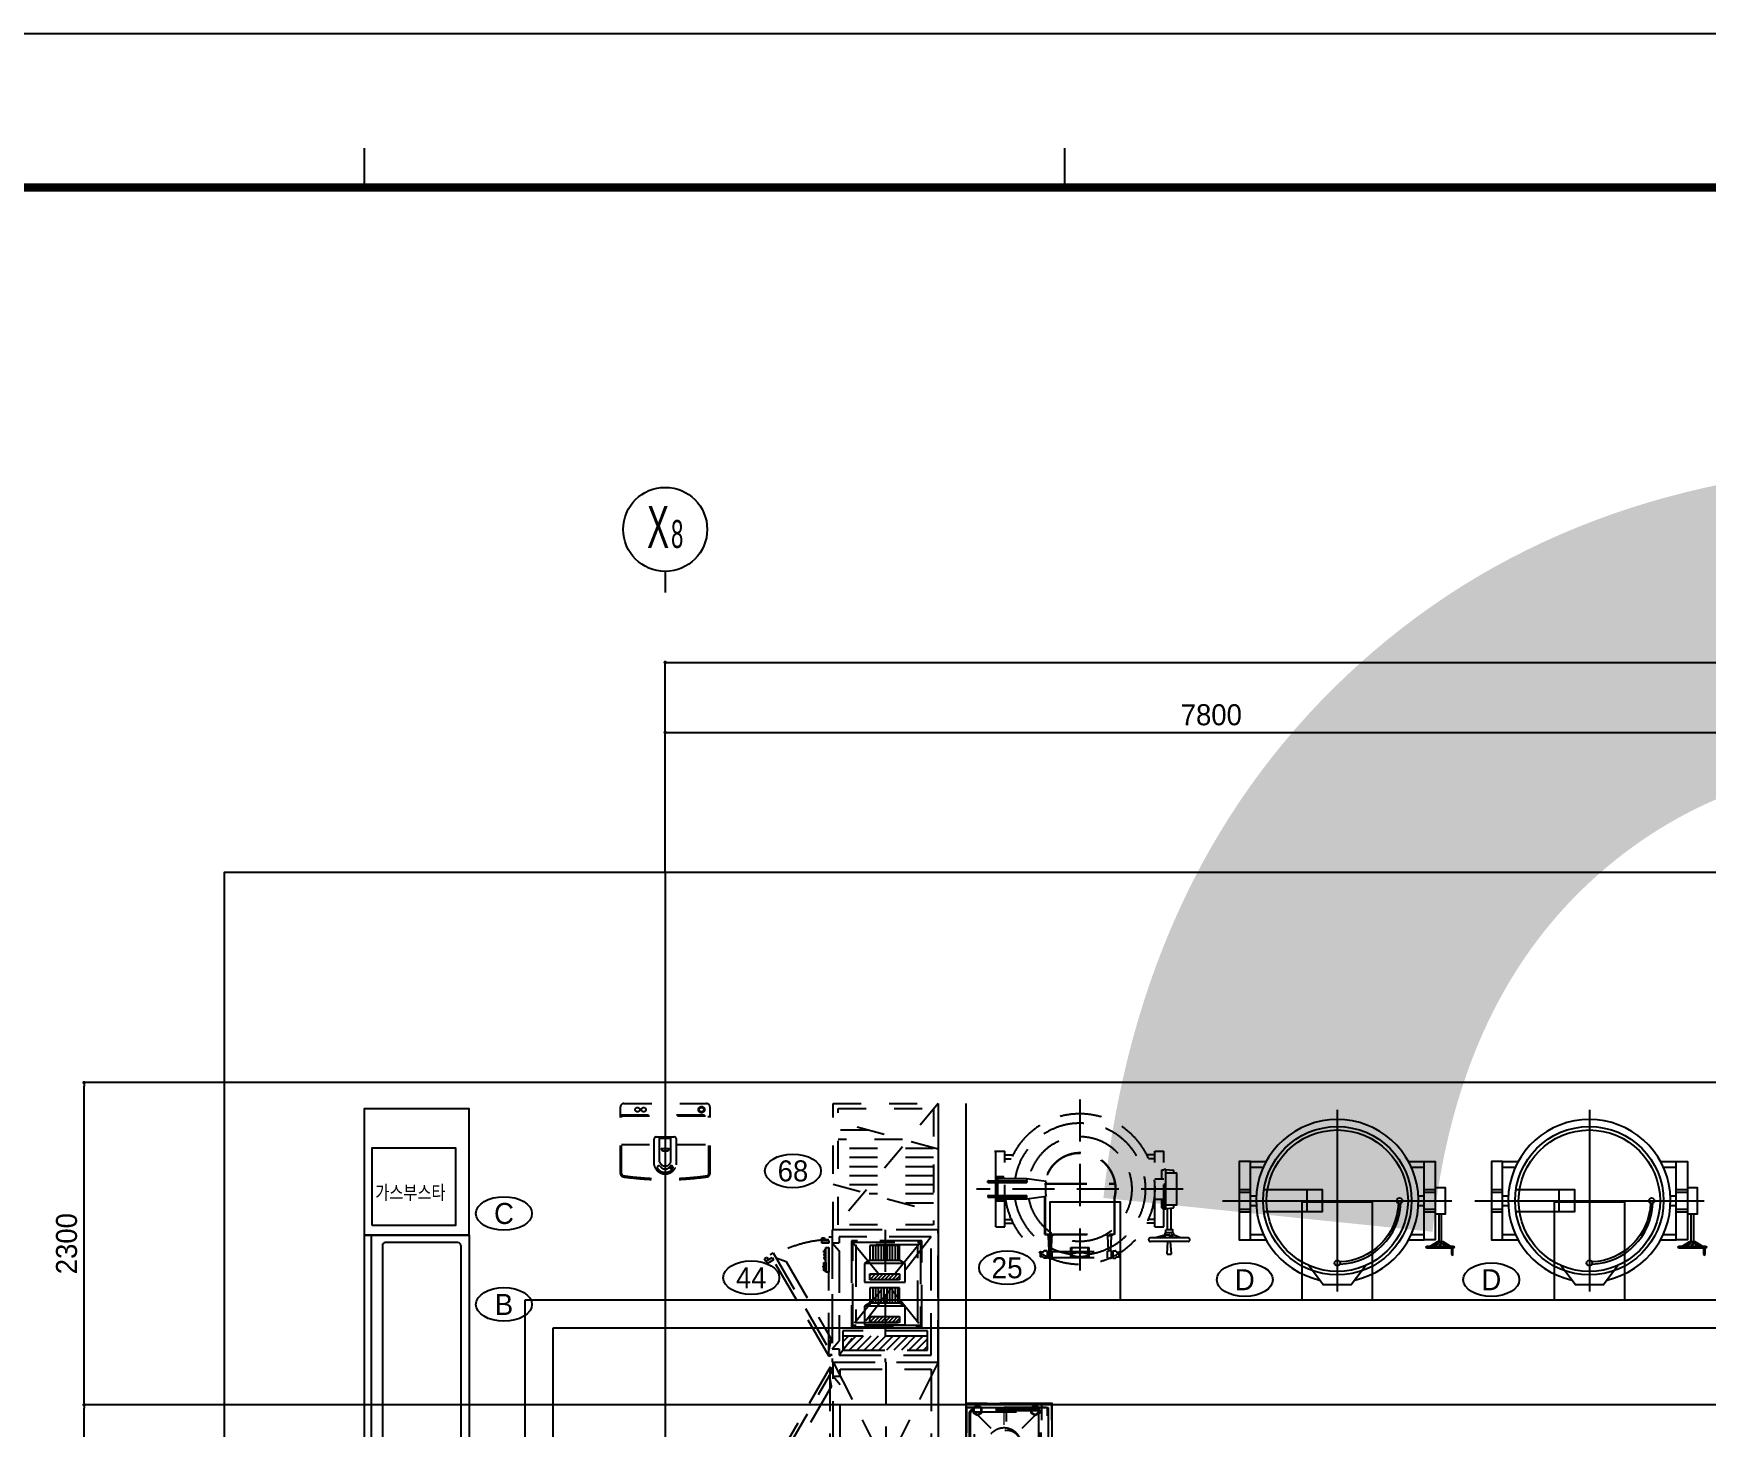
# Model space of a CAD drawing. Header units: millimetres. Extents: x 0 to 253659, y 0 to 59400.
# Drawn here: x 50637 to 62586, y 49447 to 59400 of the extents above; entities that cross this region are included whole.
import ezdxf
from ezdxf.enums import TextEntityAlignment as Align

# ---------------------------------------------------------------- set-up
doc = ezdxf.new("R2010")
doc.units = ezdxf.units.MM
doc.header["$LTSCALE"] = 200
doc.header["$MEASUREMENT"] = 0
for name, pattern in [('DASHDOT', [1, 0.5, -0.25, 0, -0.25]), ('HID', [2.3, 1.5, -0.8]), ('HIDDEN', [2, 1, -1])]:
    doc.linetypes.add(name, pattern=pattern)
doc.layers.get('0').update_dxf_attribs({"linetype": 'CONTINUOUS'})
doc.layers.get('DEFPOINTS').update_dxf_attribs({"linetype": 'CONTINUOUS'})
for name, color, linetype in [('1', 1, 'CONTINUOUS'), ('A-벽', 7, 'CONTINUOUS'), ('BUBBLE', 4, 'CONTINUOUS'), ('DIM', 6, 'CONTINUOUS'), ('EQP', 70, 'CONTINUOUS'), ('HD', 3, 'HIDDEN'), ('KC', 1, 'DASHDOT'), ('KI', 4, 'CONTINUOUS'), ('KO', 7, 'CONTINUOUS'), ('SHEET', 7, 'CONTINUOUS'), ('SYM', 6, 'CONTINUOUS'), ('TR', 6, 'CONTINUOUS'), ('xref-3F$0$3', 3, 'CONTINUOUS'), ('주방기구(기존)', 8, 'HID'), ('주방기구(변경)', 9, 'CONTINUOUS'), ('주방기구-기호', 9, 'CONTINUOUS')]:
    doc.layers.add(name, color=color, linetype=linetype)
doc.layers.add('6', color=7, linetype='CONTINUOUS', true_color=0xff99ff)
doc.layers.add('x', color=161, linetype='CONTINUOUS', plot=False)
doc.styles.add('MRS', font='NGULIM.TTF', dxfattribs={"height": 150})
doc.styles.get("Standard").update_dxf_attribs({"font": ''})
doc.styles.add('돋움', font='gulim.ttc', dxfattribs={"width": 0.8})
doc.styles.add('돋움체', font='gulim.ttc')
doc.styles.get('Standard').set_extended_font_data('Gulim')
doc.dimstyles.new('50-1', dxfattribs={"dimscale": 50, "dimtxt": 3, "dimasz": 0.5, "dimexe": 0, "dimexo": 0, "dimgap": 1, "dimtad": 1, "dimdec": 0, "dimzin": 0, "dimdsep": 46, "dimtxsty": '돋움체', "dimblk1": 'DOT', "dimblk2": 'DOT', "dimsah": 1, "dimcen": 0.5, "dimdle": 1.5, "dimclrd": 4, "dimclre": 4, "dimclrt": 7, "dimadec": 0, "dimazin": 0, "dimtfac": 1, "dimtdec": 0, "dimtix": 1, "dimtmove": 2, "dimatfit": 3, "dimfxl": 1, "dimtolj": 1, "dimtzin": 0, "dimarcsym": 0})

# ---------------------------------------------------------------- blocks, each defined once
blk = doc.blocks.new('Form')
for p, q in [((11000, 28880), (11000, 28630)), ((16000, 28880), (16000, 28630))]:
    blk.add_line(p, q)
blk.add_lwpolyline([(0, 0), (0, 29700), (42000, 29700), (42000, 0)], close=True)
at = {"layer": 'SHEET', "color": 3, "const_width": 60}
blk.add_lwpolyline([(1100, 1100), (1100, 28600), (40900, 28600), (40900, 1100)], close=True, dxfattribs=at)
blk = doc.blocks.new('_DOT')
at = {"color": 0, "linetype": 'ByBlock'}
blk.add_line((-0.5, 0), (-1, 0), dxfattribs=at)
at = {"color": 0, "linetype": 'ByBlock', "const_width": 0.5}
blk.add_lwpolyline([(-0.25, 0, 1), (0.25, 0, 1)], format="xyb", close=True, dxfattribs=at)
blk = doc.blocks.new('*D6316')
at = {"layer": 'DEFPOINTS', "color": 0}
for p in [(62949, 54410), (55149, 53410), (62949, 53410)]:
    blk.add_point(p, dxfattribs=at)
at = {"layer": 'DIM', "color": 4, "lineweight": -2}
for p, q in [((55149, 53410), (55149, 54410)), ((55174, 54410), (62924, 54410)), ((62949, 53410), (62949, 54410))]:
    blk.add_line(p, q, dxfattribs=at)
at = {"layer": 'DIM', "color": 4, "linetype": 'ByBlock', "lineweight": -2, "xscale": 25, "yscale": 25, "zscale": 25, "rotation": 180}
blk.add_blockref('_DOT', (55149, 54410), dxfattribs=at)
at = {"layer": 'DIM', "color": 4, "linetype": 'ByBlock', "lineweight": -2, "xscale": 25, "yscale": 25, "zscale": 25}
blk.add_blockref('_DOT', (62949, 54410), dxfattribs=at)
at = {"layer": 'DIM', "color": 7, "insert": (59049, 54535), "char_height": 150, "attachment_point": 5, "style": '돋움체'}
blk.add_mtext('\\A1;7800', dxfattribs=at)
blk = doc.blocks.new('*D6317')
at = {"layer": 'DEFPOINTS', "color": 0}
for p in [(70749, 54910), (55149, 53410), (70749, 53410)]:
    blk.add_point(p, dxfattribs=at)
at = {"layer": 'DIM', "color": 4, "lineweight": -2}
for p, q in [((55149, 53410), (55149, 54910)), ((55174, 54910), (70724, 54910)), ((70749, 53410), (70749, 54910))]:
    blk.add_line(p, q, dxfattribs=at)
at = {"layer": 'DIM', "color": 4, "linetype": 'ByBlock', "lineweight": -2, "xscale": 25, "yscale": 25, "zscale": 25, "rotation": 180}
blk.add_blockref('_DOT', (55149, 54910), dxfattribs=at)
at = {"layer": 'DIM', "color": 4, "linetype": 'ByBlock', "lineweight": -2, "xscale": 25, "yscale": 25, "zscale": 25}
blk.add_blockref('_DOT', (70749, 54910), dxfattribs=at)
at = {"layer": 'DIM', "color": 7, "insert": (62949, 55035), "char_height": 150, "attachment_point": 5, "style": '돋움체'}
blk.add_mtext('\\A1;15600', dxfattribs=at)
blk = doc.blocks.new('*D6318')
at = {"layer": 'DEFPOINTS', "color": 0}
for p in [(50999, 49610), (51999, 49610), (51999, 41610)]:
    blk.add_point(p, dxfattribs=at)
at = {"layer": 'DIM', "color": 4, "lineweight": -2}
for p, q in [((51999, 49610), (50999, 49610)), ((50999, 41635), (50999, 49585)), ((51999, 41610), (50999, 41610))]:
    blk.add_line(p, q, dxfattribs=at)
at = {"layer": 'DIM', "color": 4, "linetype": 'ByBlock', "lineweight": -2, "xscale": 25, "yscale": 25, "zscale": 25}
for p, rotation in [((50999, 49610), 90), ((50999, 41610), 270)]:
    blk.add_blockref('_DOT', p, dxfattribs=dict(at, rotation=rotation))
at = {"layer": 'DIM', "color": 7, "insert": (50874, 45610), "char_height": 150, "attachment_point": 5, "rotation": 90, "style": '돋움체'}
blk.add_mtext('\\A1;8000', dxfattribs=at)
blk = doc.blocks.new('*D6319')
at = {"layer": 'DEFPOINTS', "color": 0}
for p in [(50999, 51910), (51999, 51910), (51999, 49610)]:
    blk.add_point(p, dxfattribs=at)
at = {"layer": 'DIM', "color": 4, "lineweight": -2}
for p, q in [((51999, 51910), (50999, 51910)), ((50999, 49635), (50999, 51885)), ((51999, 49610), (50999, 49610))]:
    blk.add_line(p, q, dxfattribs=at)
at = {"layer": 'DIM', "color": 4, "linetype": 'ByBlock', "lineweight": -2, "xscale": 25, "yscale": 25, "zscale": 25}
for p, rotation in [((50999, 51910), 90), ((50999, 49610), 270)]:
    blk.add_blockref('_DOT', p, dxfattribs=dict(at, rotation=rotation))
at = {"layer": 'DIM', "color": 7, "insert": (50874, 50760), "char_height": 150, "attachment_point": 5, "rotation": 90, "style": '돋움체'}
blk.add_mtext('\\A1;2300', dxfattribs=at)
blk = doc.blocks.new('A$C6B8676D1')
at = {"layer": '주방기구(변경)'}
for p, q in [((0, 649), (0, -649)), ((-620, 280), (-508, 280)), ((-620, 240), (-528, 240)), ((508, 280), (620, 280)), ((528, 240), (620, 240)), ((-819, 0), (819, 0)), ((-819, 0), (819, 0)), ((-700, 80), (-620, 80)), ((-700, 60), (-620, 60)), ((-620, 35), (-579, 35)), ((-217, 80), (-217, -80)), ((579, 35), (620, 35)), ((620, 80), (700, 80)), ((620, 60), (700, 60)), ((-700, -60), (-620, -60)), ((-700, -80), (-620, -80)), ((-620, -35), (-579, -35)), ((579, -35), (620, -35)), ((620, -60), (700, -60)), ((620, -80), (700, -80)), ((-620, -240), (-528, -240)), ((-620, -280), (-508, -280)), ((508, -280), (620, -280)), ((528, -240), (620, -240))]:
    blk.add_line(p, q, dxfattribs=at)
for points in [[(-620, 280), (-700, 280), (-700, -280), (-620, -280)], [(620, 280), (700, 280), (700, -280), (620, -280)], [(745, -95), (725, -95), (725, -294), (745, -294)]]:
    blk.add_lwpolyline(points, close=True, dxfattribs=at)
for points in [[(-527, 80), (-107, 80), (-107, -80), (-527, -80)], [(700, 95), (770, 95), (770, -95), (700, -95)], [(805, -324), (755, -294), (715, -294), (665, -324)], [(685, -324), (725, -304), (728, -304), (731, -324), (739, -324), (742, -304), (745, -304), (785, -324)], [(206, -461), (100, -601), (-100, -601), (-206, -461)]]:
    blk.add_lwpolyline(points, dxfattribs=at)
for points in [[(18, -437, -0.20876), (19, -453, 0.390436), (453, -18, -0.20876), (437, -18, -0.390009)], [(642, -339, -1), (642, -324), (828, -324, -1), (828, -339)]]:
    blk.add_lwpolyline(points, format="xyb", close=True, dxfattribs=at)
blk.add_lwpolyline([(816, -339), (816, -383, 1), (826, -383), (826, -339)], format="xyb", dxfattribs=at)
for centre, radius in [((0, 0), 530), ((0, 0), 505), ((445, 0), 20), ((0, -445), 20)]:
    blk.add_circle(centre, radius, dxfattribs=at)
blk.add_arc((0, 0), 580, 282.5768, 257.4232, dxfattribs=at)
blk = doc.blocks.new('번호25', base_point=(107685, 82840))
at = {"color": 4}
blk.add_ellipse((107685, 82840), major_axis=(200, 0), ratio=0.6, dxfattribs=at)
at = {"style": 'MRS'}
blk.add_text('25', height=150, dxfattribs=at).set_placement((107685, 82840), align=Align.MIDDLE_CENTER)
blk = doc.blocks.new('번호44', base_point=(182343, 166493))
at = {"color": 4}
blk.add_ellipse((182343, 166493), major_axis=(200, 0), ratio=0.6, dxfattribs=at)
blk.add_text('44', height=150).set_placement((182343, 166493), align=Align.MIDDLE_CENTER)
blk = doc.blocks.new('A$C789A1B0B')
at = {"layer": 'HD', "color": 8, "linetype": 'HIDDEN'}
blk.add_lwpolyline([(715, 865), (715, 35), (35, 35), (35, 865)], close=True, dxfattribs=at)
at = {"layer": 'KC', "color": 8, "linetype": 'HIDDEN'}
blk.add_line((750, 900), (0, 0), dxfattribs=at)
at = {"layer": 'KI', "color": 8, "linetype": 'HIDDEN'}
for p, q in [((252, 710), (35, 710)), ((494, 645), (35, 645)), ((715, 580), (35, 580)), ((715, 515), (35, 515)), ((715, 450), (35, 450)), ((715, 385), (35, 385)), ((715, 320), (35, 320)), ((715, 255), (256, 255)), ((715, 190), (498, 190))]:
    blk.add_line(p, q, dxfattribs=at)
at = {"layer": 'KO', "color": 8, "linetype": 'HIDDEN'}
for p, q in [((750, 576), (0, 778)), ((0, 324), (750, 122))]:
    blk.add_line(p, q, dxfattribs=at)
blk.add_lwpolyline([(0, 0), (0, 900), (750, 900), (750, 0)], close=True, dxfattribs=at)
blk = doc.blocks.new('A$C02F63340')
at = {"layer": '주방기구(기존)'}
for p, q in [((483, 851), (533, 794)), ((483, 851), (533, 851)), ((1190, 895), (533, 50)), ((621, 866), (1124, 252)), ((1124, 866), (621, 252)), ((862, 945), (862, 0)), ((83, 744), (155, 719)), ((417, 790), (437, 790)), ((752, 727), (713, 703)), ((772, 833), (772, 727)), ((792, 833), (792, 727)), ((812, 833), (812, 727)), ((832, 833), (832, 727)), ((852, 833), (852, 727)), ((872, 833), (872, 727)), ((892, 833), (892, 727)), ((912, 833), (912, 727)), ((932, 833), (932, 727)), ((952, 833), (952, 727)), ((1004, 703), (964, 727)), ((793, 629), (752, 588)), ((766, 629), (752, 615)), ((820, 629), (777, 586)), ((846, 629), (804, 586)), ((873, 629), (830, 586)), ((899, 629), (857, 586)), ((926, 629), (883, 586)), ((952, 629), (910, 586)), ((964, 614), (936, 586)), ((772, 530), (772, 424)), ((792, 530), (792, 424)), ((812, 530), (812, 424)), ((832, 530), (832, 424)), ((852, 530), (852, 424)), ((872, 530), (872, 424)), ((892, 530), (892, 424)), ((912, 530), (912, 424)), ((932, 530), (932, 424)), ((952, 530), (952, 424)), ((752, 424), (713, 400)), ((1004, 400), (964, 424)), ((793, 326), (752, 285)), ((766, 326), (752, 312)), ((820, 326), (777, 283)), ((846, 326), (804, 283)), ((873, 326), (830, 283)), ((899, 326), (857, 283)), ((926, 326), (883, 283)), ((952, 326), (910, 283)), ((964, 311), (936, 283)), ((462, 88), (476, 163)), ((483, 94), (533, 151)), ((599, 185), (559, 145)), ((652, 185), (559, 92)), ((1164, 185), (559, 185)), ((705, 185), (605, 85)), ((758, 185), (658, 85)), ((811, 185), (711, 85)), ((864, 185), (764, 85)), ((917, 185), (817, 85)), ((970, 185), (870, 85)), ((1023, 185), (924, 85)), ((1076, 185), (977, 85)), ((1129, 185), (1030, 85)), ((1164, 167), (1083, 85)), ((483, 94), (533, 94)), ((1164, 114), (1136, 85))]:
    blk.add_line(p, q, dxfattribs=at)
for points in [[(428, 888), (428, 868), (408, 868), (408, 888)], [(458, 868), (458, 848), (408, 848), (408, 868)], [(483, 894), (483, 51), (458, 51), (458, 894)], [(483, 945), (483, 0), (1240, 0), (1240, 945)], [(621, 866), (621, 252), (1124, 252), (1124, 866)], [(631, 262), (631, 856), (1114, 856), (1114, 262)], [(17, 748), (27, 731), (10, 721), (0, 738)], [(53, 746), (63, 729), (20, 704), (10, 721)], [(62, 781), (483, 51), (462, 39), (40, 768)], [(458, 817), (458, 643), (437, 643), (437, 817)], [(651, 836), (651, 282), (1094, 282), (1094, 836)], [(752, 833), (752, 727), (964, 727), (964, 833)], [(423, 685), (423, 677), (419, 677), (419, 685)], [(437, 711), (437, 651), (423, 651), (423, 711)], [(713, 703), (713, 570), (1004, 570), (1004, 703)], [(964, 629), (964, 586), (752, 586), (752, 629)], [(752, 530), (752, 424), (964, 424), (964, 530)], [(713, 400), (713, 267), (1004, 267), (1004, 400)], [(964, 326), (964, 283), (752, 283), (752, 326)], [(559, 223), (559, 85), (1164, 85), (1164, 223)]]:
    blk.add_lwpolyline(points, close=True, dxfattribs=at)
for points in [[(533, 94), (533, 50), (1190, 50), (1190, 895), (533, 895), (533, 851)], [(155, 719), (476, 163)], [(533, 794), (533, 151)]]:
    blk.add_lwpolyline(points, dxfattribs=at)
for centre, radius, start, end in [((483, 51), 823, 91.7412, 121.7412), ((437, 790), 13.1, 90, 270), ((437, 767), 13.1, 90, 270), ((437, 743), 13.1, 90, 270)]:
    blk.add_arc(centre, radius, start, end, dxfattribs=at)
blk = doc.blocks.new('A$C05E07A7A')
at = {"layer": '주방기구(기존)'}
for p, q in [((368, 1463), (33, 882)), ((55, 870), (390, 1450)), ((365, 1450), (365, 780)), ((390, 1450), (365, 1450)), ((390, 1450), (368, 1463)), ((1140, 1500), (390, 0)), ((390, 1500), (1140, 0)), ((765, 1500), (765, 0)), ((377, 1328), (154, 941)), ((377, 1328), (363, 1404, -150)), ((440, 1338), (390, 1397, -150)), ((440, 1397), (390, 1397, -150)), ((10, 942, 480), (0, 925, 480)), ((0, 925, 480), (43, 900, 480)), ((53, 917, 480), (10, 942, 480)), ((27, 932, 500), (17, 915, 500)), ((33, 882), (55, 870)), ((154, 941), (82, 916, -150)), ((440, 892), (390, 833, -150)), ((315, 820, 480), (315, 800, 480)), ((365, 820, 480), (315, 820, 480)), ((315, 800, 480), (365, 800, 480)), ((335, 820, 500), (335, 800, 500)), ((365, 780), (390, 780)), ((365, 720), (390, 720)), ((365, 50), (365, 720)), ((440, 833, -150), (390, 833, -150)), ((1140, 750), (390, 750)), ((0, 575, 480), (43, 600, 480)), ((33, 618), (55, 630)), ((368, 38), (33, 618)), ((55, 630), (390, 50)), ((315, 700, 480), (365, 700, 480)), ((315, 680, 480), (315, 700, 480)), ((365, 680, 480), (315, 680, 480)), ((335, 680, 500), (335, 700, 500)), ((440, 667, -150), (390, 667, -150)), ((440, 608), (390, 667, -150)), ((10, 558, 480), (0, 575, 480)), ((53, 583, 480), (10, 558, 480)), ((27, 568, 500), (17, 585, 500)), ((154, 559), (82, 584, -150)), ((377, 172), (154, 559)), ((377, 172), (363, 96, -150)), ((440, 162), (390, 103, -150)), ((390, 50), (365, 50)), ((390, 50), (368, 38)), ((440, 103), (390, 103, -150)), ((1140, 0), (670, 0))]:
    blk.add_line(p, q, dxfattribs=at)
blk.add_lwpolyline([(1140, 1500), (1140, 0), (390, 0), (390, 1500)], close=True, dxfattribs=at)
for points in [[(440, 1397), (440, 1450), (1090, 1450), (1090, 50), (440, 50), (440, 103)], [(440, 892), (440, 1338)], [(440, 667), (440, 833)], [(440, 162), (440, 608)]]:
    blk.add_lwpolyline(points, dxfattribs=at)
for radius in [110, 100]:
    blk.add_circle((765, 750), radius, dxfattribs=at)
for centre, radius, start, end in [((390, 1450), 670, 235.0535, 270), ((390, 50), 670, 90, 124.9465), ((715, 750, 120), 50, 0, 180), ((815, 750, 120), 50, 180, 0)]:
    blk.add_arc(centre, radius, start, end, dxfattribs=at)
blk = doc.blocks.new('A$C180203D2')
at = {"layer": 'EQP', "color": 8, "linetype": 'HIDDEN'}
for p, q in [((0, 45), (0, 520)), ((24, 544), (616, 544)), ((640, 45), (640, 520))]:
    blk.add_line(p, q, dxfattribs=at)
for centre, radius, start, end in [((24, 520), 24, 90, 180), ((616, 520), 24, 0, 90), ((24, 45), 24, 180, 262.8192), ((320, 2112), 2112, 261.8616, 278.1384), ((616, 45), 24, 277.1808, 0)]:
    blk.add_arc(centre, radius, start, end, dxfattribs=at)
at = {"layer": 'SYM', "color": 8, "linetype": 'HIDDEN'}
for p, q in [((0, 464), (640, 464)), ((8, 45), (8, 456)), ((8, 456), (632, 456)), ((632, 45), (632, 456)), ((8, 252), (632, 252)), ((240, 106), (240, 290)), ((256, 306), (384, 306)), ((280, 127), (280, 297)), ((280, 297), (360, 297)), ((360, 127), (360, 297)), ((400, 106), (400, 290)), ((292, 224), (348, 224)), ((292, 220), (292, 224)), ((304, 208), (336, 208)), ((348, 220), (348, 224))]:
    blk.add_line(p, q, dxfattribs=at)
for centre, radius in [((122, 501), 15.9), ((166, 501), 15.9), ((579, 501), 22.2), ((579, 501), 15.9), ((363, 86), 8.25)]:
    blk.add_circle(centre, radius, dxfattribs=at)
for centre, radius, start, end in [((256, 290), 16, 90, 180), ((384, 290), 16, 0, 90), ((320, 140), 41.9, 197.2946, 342.7054), ((304, 220), 12, 180, 270), ((336, 220), 12, 270, 0), ((24, 45), 16, 180, 262.8192), ((320, 2112), 2104, 261.8584, 278.1416), ((320, 124), 81.9, 192.3467, 347.6533), ((275, 88), 12, 33.663, 216.0527), ((320, 119), 65.9, 215.0755, 324.9245), ((320, 119), 41.9, 215.2001, 324.7999), ((364, 88), 12, 323.9473, 146.337), ((616, 45), 16, 277.1808, 0)]:
    blk.add_arc(centre, radius, start, end, dxfattribs=at)
blk = doc.blocks.new('A$C4B553FFF')
at = {"layer": '주방기구(기존)'}
for p, q in [((610, 1160, 452), (25, 1160, 452)), ((60, 1100), (175, 984)), ((287, 1030), (287, 1100)), ((400, 984), (515, 1100)), ((610, 1160, 412), (610, 580, 412)), ((127, 870), (60, 870)), ((515, 870), (447, 870)), ((60, 640), (175, 756)), ((400, 756), (515, 640)), ((287, 640), (287, 710)), ((610, 580, 452), (25, 580, 452)), ((610, 580, 452), (25, 580, 452)), ((60, 520), (175, 404)), ((287, 450), (287, 520)), ((400, 404), (515, 520)), ((610, 580, 412), (610, 0, 412)), ((127, 290), (60, 290)), ((515, 290), (447, 290)), ((60, 60), (175, 176)), ((287, 60), (287, 130)), ((400, 176), (515, 60)), ((610, 0, 452), (25, 0, 452))]:
    blk.add_line(p, q, dxfattribs=at)
at = {"layer": '주방기구(기존)', "extrusion": (1.22463e-16, 1, 3.37424e-32)}
for elevation in [1160, 580, 580, 0]:
    blk.add_lwpolyline([(0, 452), (0, 412), (-610, 412), (-610, 452), (-5, 452)], dxfattribs=dict(at, elevation=elevation))
at = {"layer": '주방기구(기존)'}
for points, elevation in [([(540, 1160), (0, 1160), (0, 580), (540, 580)], 150), ([(585, 610), (5, 610), (5, 1130), (585, 1130)], 422), ([(50, 1093), (81, 1075), (111, 1093), (111, 1128), (81, 1145), (50, 1128)], 30), ([(462, 1093), (492, 1075), (522, 1093), (522, 1128), (492, 1145), (462, 1128)], 30), ([(50, 613), (81, 595), (111, 613), (111, 648), (81, 665), (50, 648)], 30), ([(462, 612), (492, 595), (522, 612), (522, 647), (492, 665), (462, 647)], 30), ([(540, 580), (0, 580), (0, 0), (540, 0)], 150), ([(585, 30), (5, 30), (5, 550), (585, 550)], 422), ([(50, 513), (81, 495), (111, 513), (111, 548), (81, 565), (50, 548)], 30), ([(462, 513), (492, 495), (522, 513), (522, 548), (492, 565), (462, 548)], 30), ([(50, 33), (81, 15), (111, 33), (111, 68), (81, 85), (50, 68)], 30), ([(462, 32), (492, 15), (522, 32), (522, 67), (492, 85), (462, 67)], 30)]:
    blk.add_lwpolyline(points, close=True, dxfattribs=dict(at, elevation=elevation))
at = {"layer": '주방기구(기존)', "extrusion": (3.06154e-16, 1, 0)}
for elevation in [1160, 580]:
    blk.add_lwpolyline([(0, 452), (-5, 452), (-5, 452), (0, 452)], close=True, dxfattribs=dict(at, elevation=elevation))
at = {"layer": '주방기구(기존)'}
for points in [[(610, 580), (610, 1160), (0, 1160), (0, 580)], [(55, 1095), (81, 1080), (107, 1095), (107, 1125), (81, 1140), (55, 1125)], [(515, 1100), (515, 640), (60, 640), (60, 1100)], [(466, 1095), (492, 1080), (518, 1095), (518, 1125), (492, 1140), (466, 1125)], [(55, 615), (81, 600), (107, 615), (107, 645), (81, 660), (55, 645)], [(466, 615), (492, 600), (518, 615), (518, 645), (492, 660), (466, 645)], [(610, 0), (610, 580), (0, 580), (0, 0)], [(55, 515), (81, 500), (107, 515), (107, 545), (81, 560), (55, 545)], [(515, 520), (515, 60), (60, 60), (60, 520)], [(466, 515), (492, 500), (518, 515), (518, 545), (492, 560), (466, 545)], [(55, 35), (81, 20), (107, 35), (107, 65), (81, 80), (55, 65)], [(466, 35), (492, 20), (518, 35), (518, 65), (492, 80), (466, 65)]]:
    blk.add_lwpolyline(points, close=True, dxfattribs=at)
at = {"layer": '주방기구(기존)', "elevation": 422}
for points in [[(535, 652), (535, 1088, 0.414214), (508, 1115), (47, 1115, 0.414214), (20, 1088), (20, 652, 0.414214), (47, 625), (508, 625, 0.414214)], [(526, 652), (526, 1088, 0.414214), (508, 1106), (47, 1106, 0.414214), (29, 1088), (29, 652, 0.414214), (47, 634), (508, 634, 0.414214)], [(535, 72), (535, 508, 0.414214), (508, 535), (47, 535, 0.414214), (20, 508), (20, 72, 0.414214), (47, 45), (508, 45, 0.414214)], [(526, 72), (526, 508, 0.414214), (508, 526), (47, 526, 0.414214), (29, 508), (29, 72, 0.414214), (47, 54), (508, 54, 0.414214)]]:
    blk.add_lwpolyline(points, format="xyb", close=True, dxfattribs=at)
at = {"layer": '주방기구(기존)', "extrusion": (1, -3.06154e-16, 0.000816842), "elevation": 548}
for points in [[(843, 312), (863, 312), (863, 272), (843, 272)], [(263, 312), (283, 312), (283, 272), (263, 272)]]:
    blk.add_lwpolyline(points, close=True, dxfattribs=at)
at = {"layer": '주방기구(기존)'}
for centre, radius in [((270, 867, 435), 120), ((287, 870), 100), ((270, 287, 435), 120), ((287, 290), 100)]:
    blk.add_circle(centre, radius, dxfattribs=at)
at = {"layer": '주방기구(기존)', "extrusion": (1, -3.06154e-16, 0.000816842)}
for centre in [(853, 292, 543), (273, 292, 543)]:
    blk.add_circle(centre, 35, dxfattribs=at)
at = {"layer": '주방기구(기존)'}
for p in [(0, 1160), (610, 1160), (0, 580), (0, 580), (610, 580), (610, 580), (0, 0), (610, 0)]:
    blk.add_point(p, dxfattribs=at)
for points in [[(275, 1115, 436), (265, 1115, 436), (275, 1005, 436), (265, 1005, 436)], [(26, 872, 436), (26, 862, 436), (124, 872, 436), (124, 862, 436)], [(530, 872, 436), (530, 862, 436), (426, 872, 436), (426, 862, 436)], [(275, 625, 436), (265, 625, 436), (275, 730, 436), (265, 730, 436)], [(275, 535, 436), (265, 535, 436), (275, 425, 436), (265, 425, 436)], [(26, 292, 436), (26, 282, 436), (124, 292, 436), (124, 282, 436)], [(530, 292, 436), (530, 282, 436), (426, 292, 436), (426, 282, 436)], [(275, 45, 436), (265, 45, 436), (275, 150, 436), (265, 150, 436)]]:
    blk.add_solid(points, dxfattribs=at)
for points in [[(0, 1160, 412), (0, 1160, 452), (0, 1160, 452)], [(0, 580, 452), (0, 580, 412), (0, 1160, 412), (0, 1160, 452)], [(585, 610, 422), (5, 610, 422), (5, 1130, 422), (585, 1130, 422)], [(572, 843, 312), (572, 863, 312), (572, 863, 272), (572, 843, 272)], [(0, 580, 412), (0, 580, 452), (0, 580, 452)], [(0, 0, 452), (0, 0, 412), (0, 580, 412), (0, 580, 452)], [(585, 30, 422), (5, 30, 422), (5, 550, 422), (585, 550, 422)], [(572, 263, 312), (572, 283, 312), (572, 283, 272), (572, 263, 272)]]:
    blk.add_3dface(points, dxfattribs=at)
for points, invisible_edges in [([(0, 1160, 452), (600, 1160, 452), (570, 1130, 442), (5, 1130, 442)], 10), ([(610, 580, 452), (580, 610, 442), (580, 1130, 442), (610, 1160, 452)], 5), ([(600, 580, 452), (0, 580, 452), (5, 610, 442), (570, 610, 442)], 10), ([(0, 580, 452), (600, 580, 452), (570, 550, 442), (5, 550, 442)], 10), ([(610, 0, 452), (580, 30, 442), (580, 550, 442), (610, 580, 452)], 5), ([(600, 0, 452), (0, 0, 452), (5, 30, 442), (570, 30, 442)], 10)]:
    blk.add_3dface(points, dxfattribs=dict(at, invisible_edges=invisible_edges))
blk = doc.blocks.new('wt97')
at = {"layer": 'KO'}
blk.add_lwpolyline([(0, -750), (900, -750), (900, 0), (0, 0)], close=True, dxfattribs=at)
blk = doc.blocks.new('cdt157')
at = {"layer": 'KI'}
for p, q in [((-1450, -80), (-1450, -600)), ((-1430, -60), (0, -60)), ((-1430, -620), (-20, -620))]:
    blk.add_line(p, q, dxfattribs=at)
for centre, start, end in [((-1430, -80), 90, 180), ((-1430, -600), 180, 270)]:
    blk.add_arc(centre, 20, start, end, dxfattribs=at)
at = {"layer": 'KO'}
for p, q in [((-1500, 0), (0, 0)), ((-1500, 0), (-1500, -750)), ((0, 0), (0, -650)), ((-100, -700), (0, -600)), ((-100, -750), (0, -650)), ((-1500, -700), (-100, -700)), ((-1500, -750), (-100, -750))]:
    blk.add_line(p, q, dxfattribs=at)

msp = doc.modelspace()

# ---------------------------------------------------------------- linework, layer by layer
at = {"layer": '1'}
for p, q in [((55148.859, 53409.695), (55148.859, 39609.695)), ((73898.859, 51909.695), (51998.859, 51909.695)), ((73898.859, 49609.695), (51998.859, 49609.695))]:
    msp.add_line(p, q, dxfattribs=at)
at = {"layer": '6', "color": 7}
msp.add_lwpolyline([(53053.95, 50891.694), (53653.95, 50891.694), (53653.95, 51441.694), (53053.95, 51441.694)], close=True, dxfattribs=at)
at = {"layer": 'BUBBLE'}
msp.add_line((55148.859, 55559.695), (55148.859, 55409.695), dxfattribs=at)
msp.add_circle((55148.859, 55859.695), 300, dxfattribs=at)
at = {"layer": 'TR'}
for p, q in [((54148.859, 49059.695), (54148.859, 50359.695)), ((54148.859, 50359.695), (68648.859, 50359.695)), ((54348.859, 42759.695), (54348.859, 50159.695)), ((54348.859, 50159.695), (68448.859, 50159.695))]:
    msp.add_line(p, q, dxfattribs=at)
for points in [[(57898.859, 50359.695), (57898.859, 51059.695), (58398.859, 51059.695), (58398.859, 50359.695)], [(59698.859, 50359.695), (59698.859, 51059.695), (60198.859, 51059.695), (60198.859, 50359.695)], [(61498.859, 50359.695), (61498.859, 51059.695), (61998.859, 51059.695), (61998.859, 50359.695)]]:
    msp.add_lwpolyline(points, dxfattribs=at)
at = {"layer": 'x'}
msp.add_lwpolyline([(73898.859, 40609.695), (73898.859, 53409.695), (51998.859, 53409.695), (51998.859, 40609.695), (73898.859, 40609.695)], dxfattribs=at)
at = {"layer": 'xref-3F$0$3'}
msp.add_lwpolyline([(57098.859, 51759.695), (57098.859, 48409.695), (57298.859, 48409.695), (57298.859, 51759.695)], dxfattribs=at)
at = {"layer": '주방기구(기존)'}
for p, q in [((58110.615, 51788.891), (58110.615, 50511.602)), ((57501.649, 51420.3), (57574.508, 51420.3)), ((57510.495, 51209.794), (57510.495, 51420.3)), ((57574.508, 50880.193), (57574.508, 51420.3)), ((57574.508, 51393.795), (57632.461, 51393.795)), ((58646.722, 51393.795), (58588.769, 51393.795)), ((58646.722, 51420.3), (58710.734, 51420.3)), ((58646.722, 50880.193), (58646.722, 51420.3)), ((58710.734, 50880.193), (58710.734, 51420.3)), ((57574.508, 51366.79), (57619.64, 51366.79)), ((58646.722, 51366.79), (58601.589, 51366.79)), ((58695.731, 51222.761), (58695.731, 51287.774)), ((58695.731, 51287.774), (58710.734, 51287.774)), ((58710.734, 51292.275), (58723.737, 51292.275)), ((58723.737, 51008.218), (58723.737, 51292.275)), ((58723.737, 51288.774), (58778.01, 51284.013)), ((58723.737, 51265.269), (58803.753, 51265.269)), ((58780.748, 51265.269), (58780.748, 51281.024)), ((58803.753, 51035.224), (58803.753, 51265.269)), ((58849.05, 51150.246), (57372.179, 51150.246)), ((57453.484, 51196.718), (57453.484, 51206.795)), ((57454.213, 51207.757), (57730.87, 51207.757)), ((57454.213, 51195.755), (57730.87, 51195.755)), ((57510.495, 51222.761), (57517.496, 51222.761)), ((57510.495, 51106.774), (57510.495, 51193.718)), ((57517.496, 51210.044), (57517.496, 51237.764)), ((57567.506, 51237.764), (57517.496, 51237.764)), ((57567.506, 51225.762), (57517.496, 51225.762)), ((57517.496, 51107.024), (57517.496, 51193.469)), ((57731.537, 51221.76), (57523.498, 51221.76)), ((57523.498, 51210.258), (57523.498, 51221.76)), ((57523.498, 51107.238), (57523.498, 51193.255)), ((57547.502, 51221.76), (57547.502, 51225.762)), ((57567.506, 51225.762), (57567.506, 51237.764)), ((57730.87, 51207.757), (57730.87, 51195.755)), ((57868.563, 51202.756), (57731.537, 51221.76)), ((57858.825, 51186.254), (58362.404, 51186.254)), ((57859.43, 51190.254), (58361.799, 51190.254)), ((58646.722, 51186.254), (58646.012, 51186.254)), ((58646.722, 51222.761), (58710.734, 51222.761)), ((58715.735, 51182.253), (58710.734, 51182.253)), ((58715.735, 51186.254), (58723.737, 51186.254)), ((58715.735, 51114.239), (58715.735, 51186.254)), ((57453.484, 51103.775), (57453.484, 51093.698)), ((57454.213, 51104.738), (57730.87, 51104.738)), ((57454.213, 51092.736), (57730.87, 51092.736)), ((57510.495, 50880.193), (57510.495, 51090.699)), ((57510.495, 51077.732), (57517.496, 51077.732)), ((57517.496, 51062.729), (57517.496, 51090.449)), ((57567.506, 51074.731), (57517.496, 51074.731)), ((57567.506, 51062.729), (57517.496, 51062.729)), ((57523.498, 51078.733), (57523.498, 51090.235)), ((57731.537, 51078.733), (57523.498, 51078.733)), ((57567.506, 51062.729), (57567.506, 51074.731)), ((57730.87, 51092.736), (57730.87, 51104.738)), ((57868.563, 51097.737), (57731.537, 51078.733)), ((57860.565, 50824.898), (57860.565, 51088.539)), ((57863.765, 50828.099), (57863.765, 51088.93)), ((58357.464, 50828.099), (58357.464, 51088.93)), ((58360.664, 50824.898), (58360.664, 51088.539)), ((58646.722, 51114.239), (58646.012, 51114.239)), ((58646.722, 51077.732), (58710.734, 51077.732)), ((58695.731, 51012.719), (58695.731, 51077.732)), ((58710.734, 51118.24), (58715.735, 51118.24)), ((58715.735, 51114.239), (58723.737, 51114.239)), ((58803.753, 51035.224), (58723.737, 51035.224)), ((58780.748, 51019.469), (58780.748, 51035.224)), ((57574.508, 50933.703), (57619.64, 50933.703)), ((57574.508, 50906.698), (57632.461, 50906.698)), ((58646.722, 50906.698), (58588.769, 50906.698)), ((58646.722, 50933.703), (58601.589, 50933.703)), ((58695.731, 51012.719), (58710.734, 51012.719)), ((58710.734, 51008.218), (58723.737, 51008.218)), ((58723.737, 51011.719), (58778.01, 51016.48)), ((58736.039, 50857.688), (58736.039, 51012.798)), ((58761.444, 50857.688), (58761.444, 51015.027)), ((57510.495, 50880.193), (57574.508, 50880.193)), ((57860.565, 50824.898), (58340.66, 50824.898)), ((57863.765, 50828.099), (58357.464, 50828.099)), ((57880.569, 50817.399), (57880.569, 50824.898)), ((57916.067, 50816.899), (57881.069, 50816.899)), ((57890.079, 50709.629), (57886.104, 50815.936)), ((57889.568, 50816.899), (57889.568, 50824.898)), ((57907.057, 50709.629), (57911.031, 50815.936)), ((57907.567, 50816.899), (57907.567, 50824.898)), ((57916.567, 50817.399), (57916.567, 50824.898)), ((58304.662, 50817.399), (58304.662, 50824.898)), ((58340.161, 50816.899), (58305.162, 50816.899)), ((58314.172, 50709.629), (58310.198, 50815.936)), ((58313.662, 50816.899), (58313.662, 50824.898)), ((58331.151, 50709.629), (58335.125, 50815.936)), ((58331.661, 50816.899), (58331.661, 50824.898)), ((58340.66, 50817.399), (58340.66, 50824.898)), ((58883.869, 50800.977), (58613.615, 50800.977)), ((58641.894, 50800.977), (58716.762, 50822.681)), ((58646.722, 50880.193), (58710.734, 50880.193)), ((58686.168, 50800.977), (58714.132, 50808.425)), ((58706.76, 50800.977), (58727.069, 50821.495)), ((58716.762, 50822.681), (58721.037, 50822.681)), ((58779.748, 50836.684), (58717.736, 50836.684)), ((58721.037, 50815.401), (58721.037, 50822.681)), ((58723.237, 50855.688), (58725.237, 50857.688)), ((58723.237, 50836.684), (58723.237, 50855.688)), ((58772.247, 50857.688), (58725.237, 50857.688)), ((58729.913, 50822.681), (58750.449, 50822.681)), ((58742.862, 50800.977), (58752.719, 50810.964)), ((58754.449, 50815.18), (58754.449, 50818.68)), ((58762.337, 50815.18), (58762.337, 50818.68)), ((58788.915, 50800.977), (58766.214, 50809.567)), ((58766.338, 50822.681), (58775.973, 50822.681)), ((58774.247, 50855.688), (58772.247, 50857.688)), ((58774.247, 50836.684), (58774.247, 50855.688)), ((58831.774, 50800.977), (58777.441, 50822.402)), ((57826.558, 50700.909), (57826.558, 50664.902)), ((57832.559, 50700.909), (57826.558, 50700.909)), ((57832.559, 50664.902), (57826.558, 50664.902)), ((57832.559, 50700.909), (57832.559, 50664.902)), ((57847.562, 50699.659), (57833.559, 50699.659)), ((57847.562, 50666.152), (57833.559, 50666.152)), ((57850.563, 50703.159), (57850.563, 50702.659)), ((57850.563, 50663.151), (57850.563, 50662.651)), ((57865.566, 50708.16), (57855.564, 50708.16)), ((57875.568, 50709.561), (57866.566, 50709.561)), ((57875.568, 50709.561), (57875.568, 50656.25)), ((57875.568, 50703.91), (57884.569, 50703.91)), ((57884.569, 50658.907), (57884.569, 50706.904)), ((57912.567, 50658.907), (57912.567, 50706.904)), ((57912.567, 50703.91), (58308.662, 50703.91)), ((58044.601, 50666.65), (58044.601, 50733.663)), ((58044.601, 50733.663), (58176.628, 50733.663)), ((58044.601, 50666.65), (58052.603, 50666.65)), ((58052.603, 50666.65), (58052.603, 50733.663)), ((58054.103, 50670.151), (58054.103, 50693.155)), ((58055.604, 50694.656), (58057.104, 50694.656)), ((58055.604, 50668.65), (58057.104, 50668.65)), ((58103.113, 50694.066), (58102.613, 50694.566)), ((58103.113, 50669.24), (58102.613, 50668.74)), ((58103.113, 50694.066), (58103.613, 50694.566)), ((58103.113, 50669.24), (58103.613, 50668.74)), ((58110.615, 50694.155), (58110.115, 50694.655)), ((58110.615, 50669.151), (58110.115, 50668.651)), ((58110.615, 50694.155), (58111.115, 50694.655)), ((58110.615, 50669.151), (58111.115, 50668.651)), ((58118.116, 50694.066), (58117.616, 50694.566)), ((58118.116, 50669.24), (58117.616, 50668.74)), ((58118.116, 50694.066), (58118.616, 50694.566)), ((58118.116, 50669.24), (58118.616, 50668.74)), ((58164.125, 50694.656), (58165.626, 50694.656)), ((58164.125, 50668.65), (58165.626, 50668.65)), ((58167.126, 50670.151), (58167.126, 50693.155)), ((58168.626, 50666.65), (58168.626, 50733.663)), ((58168.626, 50666.65), (58176.628, 50666.65)), ((58176.628, 50666.65), (58176.628, 50733.663)), ((58308.662, 50658.907), (58308.662, 50706.904)), ((58336.661, 50658.907), (58336.661, 50706.904)), ((58336.661, 50703.91), (58345.661, 50703.91)), ((58345.661, 50709.561), (58345.661, 50656.25)), ((58345.661, 50709.561), (58354.663, 50709.561)), ((58355.663, 50708.16), (58365.665, 50708.16)), ((58370.666, 50703.159), (58370.666, 50702.659)), ((58370.666, 50663.151), (58370.666, 50662.651)), ((58373.667, 50699.659), (58387.67, 50699.659)), ((58373.667, 50666.152), (58387.67, 50666.152)), ((58388.67, 50700.909), (58394.671, 50700.909)), ((58388.67, 50700.909), (58388.67, 50664.902)), ((58388.67, 50664.902), (58394.671, 50664.902)), ((58394.671, 50700.909), (58394.671, 50664.902)), ((58883.869, 50776.172), (58613.615, 50776.172)), ((58733.632, 50688.504), (58738.833, 50776.172)), ((58736.612, 50685.154), (58760.872, 50685.154)), ((58763.852, 50688.504), (58758.651, 50776.172)), ((57865.566, 50657.65), (57855.564, 50657.65)), ((57875.568, 50656.25), (57866.566, 50656.25)), ((57875.568, 50661.901), (57884.569, 50661.901)), ((57912.567, 50661.901), (58308.662, 50661.901)), ((58336.661, 50661.901), (58345.661, 50661.901)), ((58345.661, 50656.25), (58354.663, 50656.25)), ((58355.663, 50657.65), (58365.665, 50657.65))]:
    msp.add_line(p, q, dxfattribs=at)
for centre, radius, start, end in [((58110.615, 51150.246), 536.607, 187.6585867, 172.3414133), ((58110.615, 51150.246), 469.394, 278.0845919, 171.2366862), ((58110.615, 51150.246), 372.574, 190.7821474, 169.2178526), ((58110.615, 51150.246), 257.551, 346.1375679, 193.8624321), ((58110.615, 51150.246), 254.351, 346.0501905, 193.9498095), ((58777.748, 51281.024), 3.001, 0, 84.9868862), ((57454.485, 51206.795), 1, 92.2025982, 180), ((57454.485, 51196.718), 1, 180, 267.7974018), ((58154.638, 51150.246), 429.102, 170.4064021, 171.9606398), ((58141.74, 51150.246), 278.178, 169.1193359, 190.8806641), ((57454.485, 51103.775), 1, 92.2025982, 180), ((57454.485, 51093.698), 1, 180, 267.7974018), ((58110.615, 51150.246), 469.394, 188.7633138, 261.9154081), ((58154.638, 51150.246), 429.102, 188.0393602, 189.5935979), ((58777.748, 51019.469), 3.001, 275.0131138, 0), ((57881.069, 50817.399), 0.5, 180, 270), ((57885.105, 50815.899), 1, 2.1409014, 90), ((57912.03, 50815.899), 1, 90, 177.8590986), ((57916.067, 50817.399), 0.5, 270, 0), ((58305.162, 50817.399), 0.5, 180, 270), ((58309.199, 50815.899), 1, 2.1409014, 90), ((58336.124, 50815.899), 1, 90, 177.8590986), ((58340.161, 50817.399), 0.5, 270, 0), ((58613.615, 50788.574), 12.402, 90, 270.0000149), ((58880.331, 50818.346), 163.627, 173.5652136, 178.4817996), ((58729.913, 50818.68), 4.001, 90, 135.2927059), ((58750.449, 50818.68), 4.001, 0, 90), ((58748.448, 50815.18), 6.001, 315.374744, 0), ((58766.338, 50818.68), 4.001, 90, 180), ((58768.338, 50815.18), 6.001, 180, 249.2730112), ((58775.973, 50818.68), 4.001, 68.4788519, 90), ((58617.152, 50818.346), 163.627, 0.962677, 6.4347864), ((58883.869, 50788.574), 12.402, 269.9999679, 90), ((57833.559, 50700.659), 1, 180, 270), ((57833.559, 50665.152), 1, 90, 180), ((57847.562, 50702.659), 3.001, 270, 0), ((57847.562, 50663.151), 3.001, 0, 90), ((57855.564, 50703.159), 5.001, 90, 180), ((57855.564, 50662.651), 5.001, 180, 270), ((57865.566, 50709.161), 1, 270, 0), ((57898.568, 50675.582), 34.308, 65.9176574, 114.0823426), ((57889.079, 50709.591), 1, 285.5891545, 2.1409014), ((57908.056, 50709.591), 1, 177.8590986, 254.4108455), ((58055.604, 50693.155), 1.5, 90, 180), ((58055.604, 50670.151), 1.5, 180, 270), ((58070.991, 50731.965), 39.81, 249.5841465, 270.1665102), ((58070.991, 50631.341), 39.81, 89.8334898, 110.4158535), ((58110.615, 50381.293), 313.362, 91.4610042, 97.2429694), ((58110.615, 50982.013), 313.362, 262.7570306, 268.5389958), ((58110.615, 50381.293), 313.362, 90.0914392, 91.2802548), ((58110.615, 50982.013), 313.362, 268.7197452, 269.9085608), ((58110.615, 50381.293), 313.362, 88.7197452, 89.9085608), ((58110.615, 50982.013), 313.362, 270.0914392, 271.2802548), ((58110.615, 50381.293), 313.362, 82.7570306, 88.5389958), ((58110.615, 50982.013), 313.362, 271.4610042, 277.2429694), ((58150.238, 50731.965), 39.81, 269.8334898, 290.4158535), ((58150.238, 50631.341), 39.81, 69.5841465, 90.1665102), ((58165.626, 50693.155), 1.5, 0, 90), ((58165.626, 50670.151), 1.5, 270, 0), ((58322.661, 50675.582), 34.308, 65.9176574, 114.0823426), ((58313.173, 50709.591), 1, 285.5891545, 2.1409014), ((58332.15, 50709.591), 1, 177.8590986, 254.4108455), ((58355.663, 50709.161), 1, 180, 270), ((58365.665, 50703.159), 5.001, 0, 90), ((58365.665, 50662.651), 5.001, 270, 0), ((58373.667, 50702.659), 3.001, 180, 270), ((58373.667, 50663.151), 3.001, 90, 180), ((58387.67, 50700.659), 1, 270, 0), ((58387.67, 50665.152), 1, 0, 90), ((58736.612, 50688.154), 3.001, 173.3106846, 270), ((58760.872, 50688.154), 3.001, 270, 6.6893154), ((57865.566, 50656.65), 1, 0, 90), ((57898.568, 50690.228), 34.308, 245.9176574, 294.0823426), ((58322.661, 50690.228), 34.308, 245.9176574, 294.0823426), ((58355.663, 50656.65), 1, 90, 180)]:
    msp.add_arc(centre, radius, start, end, dxfattribs=at)
for p in [(57523.498, 51078.733), (58772.247, 50857.688)]:
    msp.add_point(p, dxfattribs=at)
at = {"layer": '주방기구-기호', "color": 4}
for centre in [(56061.307, 51279.545, 920), (53997.423, 50975.533), (59288.08, 50502.603), (61048.758, 50502.603), (53997.423, 50326.076)]:
    msp.add_ellipse(centre, major_axis=(200, 0), ratio=0.6, dxfattribs=at)

# ---------------------------------------------------------------- block references
for name, p in [('Form', (42000, 29700)), ('번호44', (55763.295, 50516.923))]:
    msp.add_blockref(name, p)
at = {"layer": '6'}
for name, p in [('A$C180203D2', (54828.859, 51215.917)), ('A$C789A1B0B', (56348.859, 50859.696)), ('A$C02F63340', (55858.633, 49914.695)), ('A$C05E07A7A', (55958.908, 48414.695)), ('A$C4B553FFF', (57298.859, 48459.696))]:
    msp.add_blockref(name, p, dxfattribs=at)
at = {"layer": '6', "rotation": 90}
msp.add_blockref('wt97', (52998.859, 50821.787), dxfattribs=at)
at = {"layer": '6', "xscale": 1.066666666666663, "rotation": 270}
msp.add_blockref('cdt157', (53748.859, 49221.787), dxfattribs=at)
at = {"layer": '주방기구(변경)'}
for p in [(59948.859, 51066.544), (61748.859, 51066.544)]:
    msp.add_blockref('A$C6B8676D1', p, dxfattribs=at)
at = {"layer": '주방기구-기호'}
msp.add_blockref('번호25', (57590.311, 50588.027), dxfattribs=at)

# ---------------------------------------------------------------- texts
at = {"color": 7, "linetype": 'Continuous', "style": '돋움체', "width": 0.6}
for s, height, p in [('X', 300, (55019.499, 55726.724)), ('8', 200.01, (55190.725, 55726.724))]:
    msp.add_text(s, height=height, dxfattribs=at).set_placement(p)
at = {"layer": '6', "color": 4, "style": '돋움', "width": 0.8}
msp.add_text('가스부스타', height=100, dxfattribs=at).set_placement((53078.319, 51074.384))
at = {"layer": 'A-벽', "insert": (56860.275, 56025.894), "char_height": 20000, "attachment_point": 1}
msp.add_mtext_dynamic_manual_height_columns('2', width=367.11901, gutter_width=12.5, heights=[0], dxfattribs=at)
at = {"layer": '주방기구-기호'}
for s, p in [('68', (56061.307, 51279.545, 920)), ('C', (53997.423, 50975.533)), ('D', (59288.08, 50502.603)), ('D', (61048.758, 50502.603)), ('B', (53997.423, 50326.076))]:
    msp.add_text(s, height=150, dxfattribs=at).set_placement(p, align=Align.MIDDLE_CENTER)

# ---------------------------------------------------------------- dimensions: what is measured, and where the dimension line sits
at = {"layer": 'DIM'}
for base, p2, picture, middle in [((70748.859, 54909.695), (70748.859, 53409.695), '*D6317', (62948.859, 55034.795)), ((62948.859, 54409.695), (62948.859, 53409.695), '*D6316', (59048.859, 54534.795))]:
    dim = msp.add_linear_dim(base=base, p1=(55148.859, 53409.695), p2=p2, dimstyle='50-1', dxfattribs=at)
    dim.commit()
    dim.dimension.update_dxf_attribs({"geometry": picture, "text_midpoint": middle})
for base, p1, p2, picture, middle in [((50998.859, 51909.695), (51998.859, 49609.695), (51998.859, 51909.695), '*D6319', (50873.759, 50759.695)), ((50998.859, 49609.695), (51998.859, 41609.695), (51998.859, 49609.695), '*D6318', (50873.759, 45609.695))]:
    dim = msp.add_linear_dim(base=base, p1=p1, p2=p2, angle=90, dimstyle='50-1', dxfattribs=at)
    dim.commit()
    dim.dimension.update_dxf_attribs({"geometry": picture, "text_midpoint": middle})

doc.saveas('drawing.dxf')
